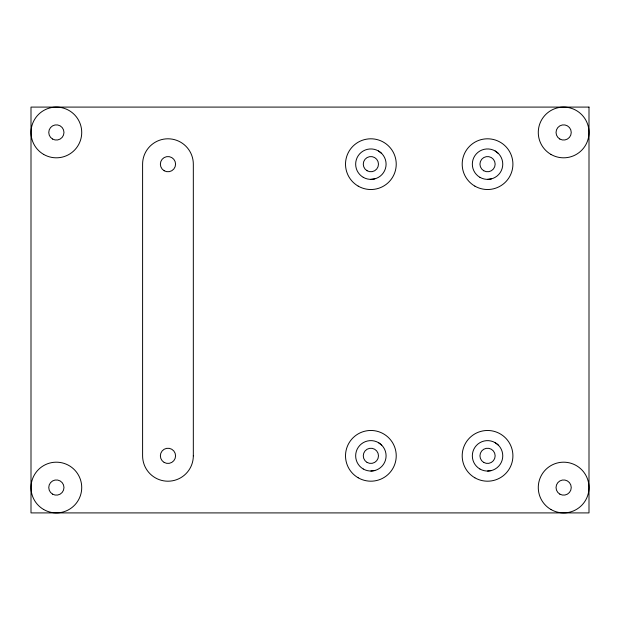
<?xml version="1.0" encoding="UTF-8"?>
<svg xmlns="http://www.w3.org/2000/svg" width="620" height="620" viewBox="0 0 620 620"><rect width="100%" height="100%" fill="white"/><g stroke="black" fill="none" stroke-linecap="round" stroke-linejoin="round"><path stroke-width="0.93" d="M370.876 179.374L374.813 178.862M487.545 179.374L491.482 178.862M370.876 471.045L374.813 470.534M487.545 471.061L491.482 470.541M495.155 150.978L498.31 153.396M378.479 150.978L381.633 153.396M495.155 442.664L498.31 445.082M378.479 442.649L381.633 445.067M589 107.09L31 107.09L31 512.911L589 512.911L589 107.09M193.324 455.839L193.324 164.161A25.366 25.366 0 0 0 167.966 138.795A25.366 25.366 0 0 0 142.6 164.161L142.6 455.839A25.366 25.366 0 0 0 167.966 481.205A25.366 25.366 0 0 0 193.324 455.839M43.679 154.419A25.366 25.366 0 0 0 81.724 132.455A25.366 25.366 0 0 0 43.679 110.492A25.366 25.366 0 0 0 43.679 154.419M52.56 139.043A7.611 7.611 0 0 0 63.976 132.455A7.611 7.611 0 0 0 52.56 125.868A7.611 7.611 0 0 0 52.56 139.043M559.829 139.043A7.611 7.611 0 0 0 571.245 132.455A7.611 7.611 0 0 0 559.829 125.868A7.611 7.611 0 0 0 559.829 139.043M559.829 494.132A7.611 7.611 0 0 0 571.245 487.545A7.611 7.611 0 0 0 559.829 480.957A7.611 7.611 0 0 0 559.829 494.132M52.56 494.132A7.611 7.611 0 0 0 63.976 487.545A7.611 7.611 0 0 0 52.56 480.957A7.611 7.611 0 0 0 52.56 494.132M550.955 154.419A25.366 25.366 0 0 0 589 132.455A25.366 25.366 0 0 0 550.955 110.492A25.366 25.366 0 0 0 550.955 154.419M550.955 509.508A25.366 25.366 0 0 0 589 487.545A25.366 25.366 0 0 0 550.955 465.581A25.366 25.366 0 0 0 550.955 509.508M43.679 509.508A25.366 25.366 0 0 0 81.724 487.545A25.366 25.366 0 0 0 43.679 465.581A25.366 25.366 0 0 0 43.679 509.508M367.071 462.419A7.611 7.611 0 0 0 378.479 455.832A7.611 7.611 0 0 0 367.071 449.244A7.611 7.611 0 0 0 367.071 462.419M367.071 170.748A7.611 7.611 0 0 0 378.479 164.161A7.611 7.611 0 0 0 367.071 157.573A7.611 7.611 0 0 0 367.071 170.748M483.739 170.748A7.611 7.611 0 0 0 495.155 164.161A7.611 7.611 0 0 0 483.739 157.573A7.611 7.611 0 0 0 483.739 170.748M483.739 462.427A7.611 7.611 0 0 0 495.155 455.839A7.611 7.611 0 0 0 483.739 449.252A7.611 7.611 0 0 0 483.739 462.427M358.19 477.795A25.366 25.366 0 0 0 396.234 455.832A25.366 25.366 0 0 0 358.19 433.868A25.366 25.366 0 0 0 358.19 477.795M358.19 186.124A25.366 25.366 0 0 0 396.234 164.161A25.366 25.366 0 0 0 358.19 142.197A25.366 25.366 0 0 0 358.19 186.124M474.866 186.124A25.366 25.366 0 0 0 512.911 164.161A25.366 25.366 0 0 0 474.866 142.197A25.366 25.366 0 0 0 474.866 186.124M474.866 477.803A25.366 25.366 0 0 0 512.911 455.839A25.366 25.366 0 0 0 474.866 433.876A25.366 25.366 0 0 0 474.866 477.803M164.161 170.748A7.611 7.611 0 0 0 175.576 164.161A7.611 7.611 0 0 0 164.161 157.573A7.611 7.611 0 0 0 164.161 170.748M164.161 462.427A7.611 7.611 0 0 0 175.576 455.839A7.611 7.611 0 0 0 164.161 449.252A7.611 7.611 0 0 0 164.161 462.427M479.934 469.022A15.221 15.221 0 0 0 502.766 455.839A15.221 15.221 0 0 0 479.934 442.664A15.221 15.221 0 0 0 479.934 469.022M479.934 177.335A15.221 15.221 0 0 0 502.766 164.161A15.221 15.221 0 0 0 479.934 150.978A15.221 15.221 0 0 0 479.934 177.335M363.266 177.335A15.221 15.221 0 0 0 386.09 164.161A15.221 15.221 0 0 0 363.266 150.978A15.221 15.221 0 0 0 363.266 177.335M363.266 469.007A15.221 15.221 0 0 0 386.09 455.832A15.221 15.221 0 0 0 363.266 442.649A15.221 15.221 0 0 0 363.266 469.007"/></g></svg>
